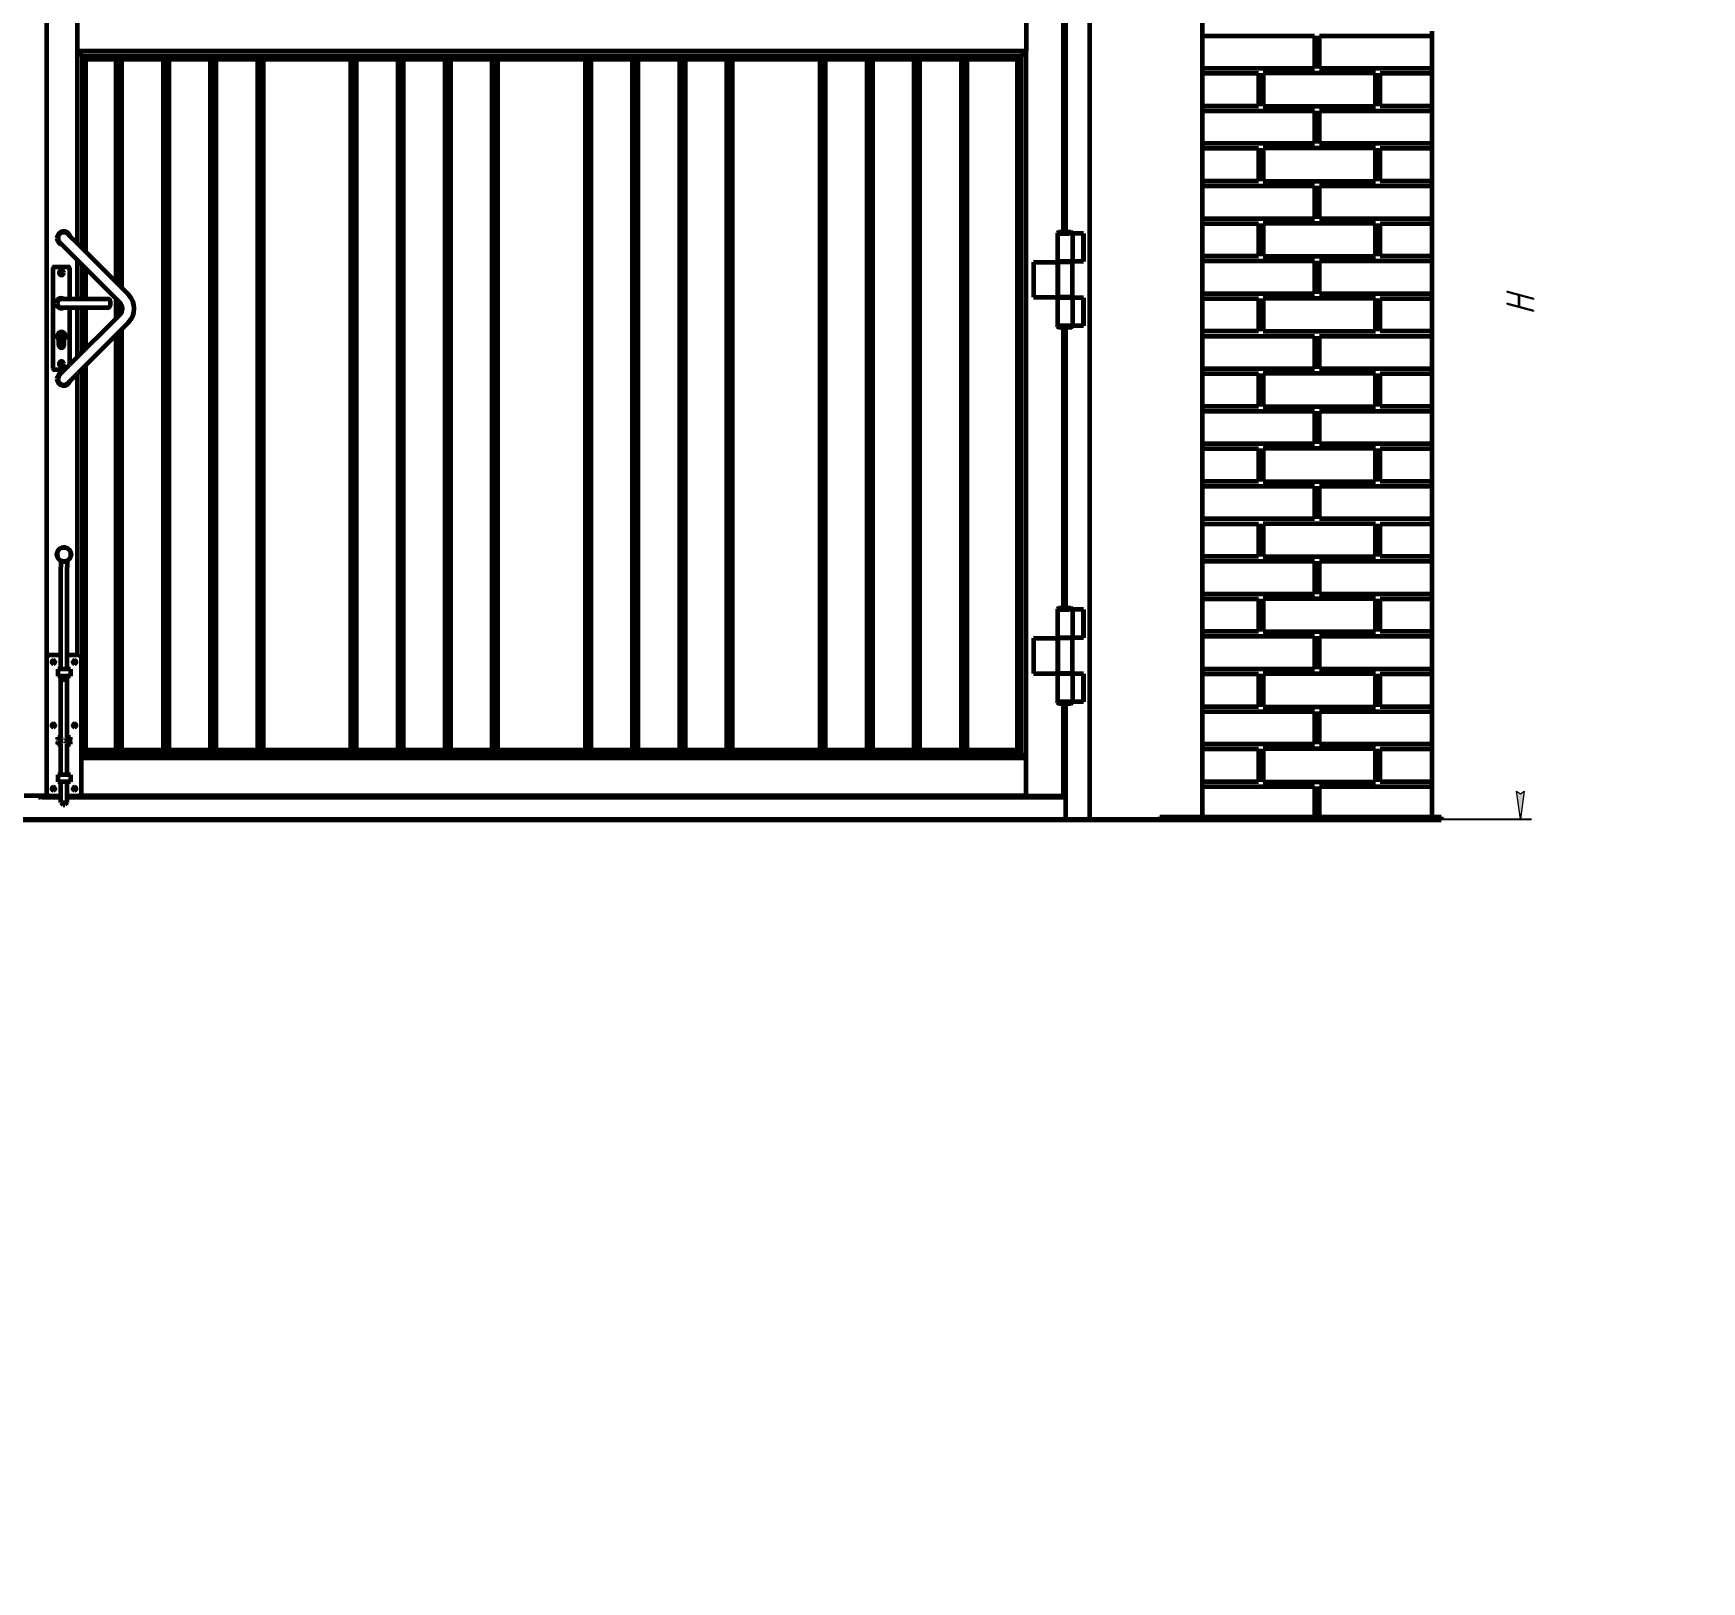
# Model space of a CAD drawing. Header units: millimetres. Extents: x 0 to 594, y 0 to 420.
# Drawn here: x 297.7 to 594, y 0 to 275 of the extents above; entities that cross this region are included whole.
import ezdxf

# ---------------------------------------------------------------- set-up
doc = ezdxf.new("R2010")
doc.units = ezdxf.units.MM
doc.linetypes.add('K5LT_BASIC', pattern=[0])
doc.linetypes.add('K5LT_THIN', pattern=[0])
doc.layers.add('Системный слой', color=7, linetype='Continuous')
doc.styles.add('KDIMTEXTSTYLE', font='GOST_AU.SHX', dxfattribs={"width": 0.96, "oblique": 15, "height": 5})
doc.dimstyles.new('KDIMSTYLE (0.08)', dxfattribs={"dimtxt": 5, "dimasz": 1, "dimexe": 2, "dimexo": 0, "dimgap": 1, "dimtad": 1, "dimlfac": 12, "dimtxsty": 'KDIMTEXTSTYLE', "dimsah": 1, "dimcen": 0, "dimdle": 1, "dimadec": 0, "dimazin": 0, "dimtfac": 0.667, "dimtmove": 0, "dimatfit": 3, "dimfxl": 1, "dimtvp": 1, "dimtolj": 1, "dimtzin": 0, "dimarcsym": 0})

# ---------------------------------------------------------------- blocks, each defined once
blk = doc.blocks.new('KDIMARROW_01')
at = {"layer": 'Системный слой'}
blk.add_hatch(color=0, dxfattribs=at).paths.add_polyline_path([(0, 0), (-5, 0.66), (-4.5, 0), (-5, -0.66)])
at = {"layer": 'Системный слой', "color": 0, "linetype": 'K5LT_THIN', "lineweight": 18}
for p, q in [((-4.5, 0), (-5, 0.66)), ((-5, 0.66), (0, 0)), ((0, 0), (-5, -0.66)), ((-5, -0.66), (-4.5, 0)), ((0, 0), (-1, 0))]:
    blk.add_line(p, q, dxfattribs=at)

msp = doc.modelspace()

# ---------------------------------------------------------------- linework, layer by layer
at = {"layer": 'Системный слой', "color": 5, "linetype": 'K5LT_BASIC', "lineweight": 60, "true_color": 0x0000ff}
for p, q in [((485.2599, 343.72874), (485.2599, 135.39541)), ((505.2599, 343.72874), (505.2599, 135.81208)), ((299.99323, 318.47874), (299.99323, 164.14541)), ((480.67656, 239.68703), (480.67656, 287.39546)), ((480.67656, 287.39546), (480.67656, 239.68703)), ((480.77656, 287.39546), (480.77656, 239.68703)), ((480.77656, 287.39546), (480.77656, 239.68703)), ((481.09323, 239.68703), (481.09323, 287.39545)), ((305.5099, 271.85374), (305.5099, 278.43708)), ((474.0099, 278.43708), (474.0099, 271.85374)), ((505.2599, 274.56208), (525.2599, 274.56208)), ((525.2599, 274.56208), (525.2599, 268.72874)), ((526.12057, 268.72874), (526.12057, 274.56208)), ((526.12057, 274.56208), (546.09323, 274.56208)), ((546.09323, 275.39541), (546.09323, 274.56208)), ((546.09323, 274.56208), (546.09323, 268.72874)), ((305.5099, 271.81208), (305.5099, 271.85374)), ((474.0099, 271.81208), (305.5099, 271.81208)), ((306.3849, 270.93708), (305.5099, 271.81208)), ((305.5099, 237.64355), (305.5099, 271.81208)), ((306.42656, 270.89541), (306.3849, 270.93708)), ((473.1349, 270.93708), (306.3849, 270.93708)), ((306.3849, 236.76855), (306.3849, 270.93708)), ((473.09323, 270.89541), (306.42656, 270.89541)), ((306.46823, 270.85374), (306.42656, 270.89541)), ((306.42656, 236.72688), (306.42656, 270.89541)), ((306.96823, 270.35374), (306.46823, 270.85374)), ((473.05156, 270.85374), (306.46823, 270.85374)), ((306.46823, 236.68521), (306.46823, 270.85374)), ((307.0099, 270.31208), (306.96823, 270.35374)), ((472.5099, 270.31208), (307.0099, 270.31208)), ((307.0099, 236.14355), (307.0099, 270.31208)), ((312.40574, 230.74771), (312.40574, 270.31208)), ((312.90574, 230.24771), (312.90574, 270.31208)), ((313.40574, 229.74771), (313.40574, 270.31208)), ((320.78074, 147.72874), (320.78074, 270.31208)), ((321.28074, 147.72874), (321.28074, 270.31208)), ((321.78074, 147.72874), (321.78074, 270.31208)), ((329.15574, 147.72874), (329.15574, 270.31208)), ((329.65574, 147.72874), (329.65574, 270.31208)), ((330.15574, 147.72874), (330.15574, 270.31208)), ((337.53074, 147.72874), (337.53074, 270.31208)), ((338.03074, 147.72874), (338.03074, 270.31208)), ((338.53074, 147.72874), (338.53074, 270.31208)), ((354.07241, 147.72874), (354.07241, 270.31208)), ((354.57241, 147.72874), (354.57241, 270.31208)), ((355.07241, 147.72874), (355.07241, 270.31208)), ((362.44741, 147.72874), (362.44741, 270.31208)), ((362.94741, 147.72874), (362.94741, 270.31208)), ((363.44741, 147.72874), (363.44741, 270.31208)), ((370.82241, 147.72874), (370.82241, 270.31208)), ((371.32241, 147.72874), (371.32241, 270.31208)), ((371.82241, 147.72874), (371.82241, 270.31208)), ((379.19741, 147.72874), (379.19741, 270.31208)), ((379.69741, 147.72874), (379.69741, 270.31208)), ((380.19741, 147.72874), (380.19741, 270.31208)), ((395.73907, 147.72874), (395.73907, 270.31208)), ((396.23907, 147.72874), (396.23907, 270.31208)), ((396.73907, 147.72874), (396.73907, 270.31208)), ((404.11407, 147.72874), (404.11407, 270.31208)), ((404.61407, 147.72874), (404.61407, 270.31208)), ((405.11407, 147.72874), (405.11407, 270.31208)), ((412.48907, 147.72874), (412.48907, 270.31208)), ((412.98907, 147.72874), (412.98907, 270.31208)), ((413.48907, 147.72874), (413.48907, 270.31208)), ((420.86407, 147.72874), (420.86407, 270.31208)), ((421.36407, 147.72874), (421.36407, 270.31208)), ((421.86407, 147.72874), (421.86407, 270.31208)), ((437.40574, 147.72874), (437.40574, 270.31208)), ((437.90574, 147.72874), (437.90574, 270.31208)), ((438.40574, 147.72874), (438.40574, 270.31208)), ((445.78074, 147.72874), (445.78074, 270.31208)), ((446.28074, 147.72874), (446.28074, 270.31208)), ((446.78074, 147.72874), (446.78074, 270.31208)), ((454.15574, 147.72874), (454.15574, 270.31208)), ((454.65574, 147.72874), (454.65574, 270.31208)), ((455.15574, 147.72874), (455.15574, 270.31208)), ((462.53074, 147.72874), (462.53074, 270.31208)), ((463.03074, 147.72874), (463.03074, 270.31208)), ((463.53074, 147.72874), (463.53074, 270.31208)), ((472.5099, 270.31208), (472.55156, 270.35374)), ((472.5099, 270.31208), (472.55156, 270.35374)), ((472.5099, 147.72874), (472.5099, 270.31208)), ((473.05156, 270.85374), (472.55156, 270.35374)), ((472.55156, 270.35374), (473.05156, 270.85374)), ((473.09323, 270.89541), (473.05156, 270.85374)), ((473.05156, 270.85374), (473.09323, 270.89541)), ((473.05156, 147.18708), (473.05156, 270.85374)), ((473.1349, 270.93708), (473.09323, 270.89541)), ((473.09323, 270.89541), (473.1349, 270.93708)), ((473.09323, 147.14541), (473.09323, 270.89541)), ((474.0099, 271.81208), (473.1349, 270.93708)), ((473.1349, 270.93708), (474.0099, 271.81208)), ((473.1349, 147.10374), (473.1349, 270.93708)), ((474.0099, 271.81208), (474.0099, 271.85374)), ((474.0099, 146.22874), (474.0099, 271.81208)), ((525.2599, 268.72874), (505.2599, 268.72874)), ((505.2599, 267.89541), (515.2599, 267.89541)), ((515.2599, 267.89541), (515.2599, 262.06208)), ((516.09323, 267.89541), (516.09323, 262.06208)), ((536.09323, 267.89541), (516.09323, 267.89541)), ((546.09323, 268.72874), (526.12057, 268.72874)), ((536.09323, 262.06208), (536.09323, 267.89541)), ((536.92656, 267.89541), (546.09323, 267.89541)), ((536.92656, 262.06208), (536.92656, 267.89541)), ((546.09323, 268.72874), (546.09323, 267.89541)), ((546.09323, 267.89541), (546.09323, 262.06208)), ((515.2599, 262.06208), (505.2599, 262.06208)), ((505.2599, 261.22874), (525.2599, 261.22874)), ((516.09323, 262.06208), (536.09323, 262.06208)), ((525.2599, 261.22874), (525.2599, 255.39541)), ((526.12057, 255.39541), (526.12057, 261.22874)), ((526.12057, 261.22874), (546.09323, 261.22874)), ((546.09323, 262.06208), (536.92656, 262.06208)), ((546.09323, 262.06208), (546.09323, 261.22874)), ((546.09323, 261.22874), (546.09323, 255.39541)), ((525.2599, 255.39541), (505.2599, 255.39541)), ((546.09323, 255.39541), (526.12057, 255.39541)), ((546.09323, 255.39541), (546.09323, 254.56208)), ((505.2599, 254.56208), (515.2599, 254.56208)), ((515.2599, 254.56208), (515.2599, 248.72874)), ((536.09323, 254.56208), (516.09323, 254.56208)), ((516.09323, 254.56208), (516.09323, 248.72874)), ((536.09323, 248.72874), (536.09323, 254.56208)), ((536.92656, 248.72874), (536.92656, 254.56208)), ((536.92656, 254.56208), (546.09323, 254.56208)), ((546.09323, 254.56208), (546.09323, 248.72874)), ((515.2599, 248.72874), (505.2599, 248.72874)), ((505.2599, 247.89541), (525.2599, 247.89541)), ((516.09323, 248.72874), (536.09323, 248.72874)), ((525.2599, 247.89541), (525.2599, 242.06208)), ((526.12057, 247.89541), (546.09323, 247.89541)), ((526.12057, 242.06208), (526.12057, 247.89541)), ((546.09323, 248.72874), (536.92656, 248.72874)), ((546.09323, 248.72874), (546.09323, 247.89541)), ((546.09323, 247.89541), (546.09323, 242.06208)), ((525.2599, 242.06208), (505.2599, 242.06208)), ((505.2599, 241.22874), (515.2599, 241.22874)), ((515.2599, 241.22874), (515.2599, 235.39541)), ((516.09323, 241.22874), (516.09323, 235.39541)), ((536.09323, 241.22874), (516.09323, 241.22874)), ((546.09323, 242.06208), (526.12057, 242.06208)), ((536.09323, 235.39541), (536.09323, 241.22874)), ((536.92656, 235.39541), (536.92656, 241.22874)), ((536.92656, 241.22874), (546.09323, 241.22874)), ((546.09323, 242.06208), (546.09323, 241.22874)), ((546.09323, 241.22874), (546.09323, 235.39541)), ((302.33999, 237.86717), (304.10776, 236.09941)), ((303.81313, 239.34031), (305.5809, 237.57254)), ((305.5809, 237.57254), (314.54537, 228.60808)), ((479.59323, 239.52036), (479.59323, 239.43702)), ((479.70102, 239.43708), (479.59323, 239.43708)), ((479.59323, 239.43708), (479.59323, 234.43708)), ((479.59323, 239.43702), (480.19439, 239.43702)), ((481.92259, 239.43708), (479.70102, 239.43708)), ((480.28349, 239.68703), (479.7599, 239.68703)), ((480.19439, 239.43702), (481.5754, 239.43702)), ((482.0099, 239.68703), (480.28349, 239.68703)), ((480.5058, 239.68703), (480.52923, 239.68703)), ((480.52923, 239.68703), (480.53186, 239.68703)), ((480.53186, 239.68703), (480.56139, 239.68703)), ((480.56139, 239.68703), (480.58163, 239.68703)), ((480.58163, 239.68703), (480.64456, 239.68703)), ((480.64456, 239.68703), (480.65336, 239.68703)), ((480.65336, 239.68703), (480.67337, 239.68703)), ((480.67337, 239.68703), (480.71693, 239.68703)), ((480.71693, 239.68703), (480.71957, 239.68703)), ((480.71957, 239.68703), (480.73286, 239.68703)), ((480.73286, 239.68703), (480.77642, 239.68703)), ((480.77642, 239.68703), (480.77905, 239.68703)), ((480.77905, 239.68703), (480.82113, 239.68703)), ((480.82113, 239.68703), (480.8284, 239.68703)), ((480.8284, 239.68703), (480.88449, 239.68703)), ((480.88449, 239.68703), (480.88712, 239.68703)), ((480.88712, 239.68703), (480.90738, 239.68703)), ((480.90738, 239.68703), (480.92192, 239.68703)), ((480.92192, 239.68703), (480.94078, 239.68703)), ((480.94078, 239.68703), (480.9945, 239.68703)), ((480.9945, 239.68703), (480.999, 239.68703)), ((480.999, 239.68703), (481.00078, 239.68703)), ((481.00078, 239.68703), (481.01532, 239.68703)), ((481.01532, 239.68703), (481.03418, 239.68703)), ((481.03418, 239.68703), (481.08464, 239.68703)), ((481.08464, 239.68703), (481.10403, 239.68703)), ((481.10403, 239.68703), (481.14743, 239.68703)), ((481.14743, 239.68703), (481.15181, 239.68703)), ((481.15181, 239.68703), (481.21586, 239.68703)), ((481.21586, 239.68703), (481.21825, 239.68703)), ((481.21825, 239.68703), (481.22638, 239.68703)), ((481.22638, 239.68703), (481.23077, 239.68703)), ((482.27165, 239.43708), (481.92259, 239.43708)), ((482.17656, 239.52036), (482.17656, 239.43708)), ((482.27656, 239.43708), (482.27165, 239.43708)), ((482.27656, 239.43708), (482.27656, 234.43708)), ((482.31834, 239.43708), (482.27656, 239.43708)), ((484.00741, 239.43708), (482.31834, 239.43708)), ((484.15156, 239.43708), (484.00741, 239.43708)), ((484.15156, 239.43708), (484.15156, 234.43708)), ((484.19323, 239.43708), (484.15156, 239.43708)), ((484.19323, 239.43708), (484.19323, 234.43708)), ((304.10776, 236.09941), (313.07223, 227.13494)), ((305.5099, 227.81208), (305.5099, 234.69727)), ((475.3849, 234.35374), (475.34323, 234.35374)), ((475.34323, 234.35374), (475.34323, 228.10374)), ((475.3849, 234.35374), (475.96823, 234.35374)), ((475.3849, 228.10374), (475.3849, 234.35374)), ((475.96823, 234.35374), (477.17667, 234.35374)), ((477.17667, 234.35374), (479.62319, 234.35374)), ((479.70102, 234.43708), (479.59323, 234.43708)), ((479.62319, 228.10374), (479.62319, 234.35374)), ((479.62319, 234.35374), (479.64221, 234.35374)), ((479.64221, 234.35374), (479.64221, 228.10374)), ((479.64285, 234.35374), (479.64221, 234.35374)), ((481.91601, 234.35374), (479.64285, 234.35374)), ((481.92259, 234.43708), (479.70102, 234.43708)), ((479.80156, 234.35374), (479.80156, 234.43708)), ((482.17656, 234.35374), (481.91601, 234.35374)), ((482.27165, 234.43708), (481.92259, 234.43708)), ((481.96823, 234.35374), (481.96823, 234.43708)), ((482.17656, 234.35374), (482.17656, 228.10374)), ((482.27656, 234.43708), (482.27165, 234.43708)), ((482.31834, 234.43708), (482.27656, 234.43708)), ((484.00741, 234.43708), (482.31834, 234.43708)), ((484.15156, 234.43708), (484.00741, 234.43708)), ((484.19323, 234.43708), (484.15156, 234.43708)), ((515.2599, 235.39541), (505.2599, 235.39541)), ((505.2599, 234.56208), (525.2599, 234.56208)), ((516.09323, 235.39541), (536.09323, 235.39541)), ((525.2599, 234.56208), (525.2599, 228.72874)), ((526.12057, 234.56208), (546.09323, 234.56208)), ((526.12057, 228.72874), (526.12057, 234.56208)), ((546.09323, 235.39541), (536.92656, 235.39541)), ((546.09323, 235.39541), (546.09323, 234.56208)), ((546.09323, 234.56208), (546.09323, 228.72874)), ((301.20156, 215.45791), (301.20156, 233.29124)), ((301.45156, 233.54124), (303.86823, 233.54124)), ((304.11823, 233.29124), (304.11823, 227.81208)), ((306.3849, 227.81208), (306.3849, 233.82227)), ((306.42656, 227.81208), (306.42656, 233.7806)), ((306.46823, 227.81208), (306.46823, 233.73894)), ((307.0099, 227.81208), (307.0099, 233.19727)), ((525.2599, 228.72874), (505.2599, 228.72874)), ((546.09323, 228.72874), (526.12057, 228.72874)), ((546.09323, 228.72874), (546.09323, 227.89541)), ((302.6599, 227.81208), (304.0974, 227.81208)), ((302.6599, 226.27041), (304.0974, 226.27041)), ((304.0974, 227.81208), (310.93073, 227.81208)), ((304.0974, 226.27041), (310.93073, 226.27041)), ((304.11823, 226.27041), (304.11823, 216.11855)), ((305.5099, 217.51021), (305.5099, 226.27041)), ((306.3849, 218.38521), (306.3849, 226.27041)), ((306.42656, 218.42688), (306.42656, 226.27041)), ((306.46823, 218.46855), (306.46823, 226.27041)), ((307.0099, 219.01021), (307.0099, 226.27041)), ((311.3474, 227.39541), (311.3474, 227.04124)), ((311.3474, 227.04124), (311.3474, 226.68708)), ((312.40574, 224.40606), (312.40574, 227.80143)), ((312.90574, 224.90606), (312.90574, 227.30143)), ((313.40574, 225.58964), (313.40574, 226.61785)), ((475.3849, 228.10374), (475.34323, 228.10374)), ((475.3849, 228.10374), (475.96823, 228.10374)), ((475.96823, 228.10374), (477.17667, 228.10374)), ((477.17667, 228.10374), (479.62319, 228.10374)), ((479.70102, 228.02041), (479.59323, 228.02041)), ((479.59323, 228.02041), (479.59323, 223.02041)), ((479.62319, 228.10374), (479.64221, 228.10374)), ((479.64285, 228.10374), (479.64221, 228.10374)), ((481.91601, 228.10374), (479.64285, 228.10374)), ((481.92259, 228.02041), (479.70102, 228.02041)), ((481.00989, 228.10374), (479.80156, 228.10374)), ((479.80156, 228.10374), (479.80156, 228.02041)), ((481.96823, 228.10374), (481.00989, 228.10374)), ((482.17656, 228.10374), (481.91601, 228.10374)), ((482.27165, 228.02041), (481.92259, 228.02041)), ((481.96823, 228.10374), (481.96823, 228.02041)), ((482.27656, 228.02041), (482.27165, 228.02041)), ((482.27656, 228.02041), (482.27656, 223.02041)), ((482.31834, 228.02041), (482.27656, 228.02041)), ((484.00741, 228.02041), (482.31834, 228.02041)), ((484.15156, 228.02041), (484.00741, 228.02041)), ((484.15156, 228.02041), (484.15156, 223.02041)), ((484.19323, 228.02041), (484.15156, 228.02041)), ((484.19323, 228.02041), (484.19323, 223.02041)), ((505.2599, 227.89541), (515.2599, 227.89541)), ((515.2599, 227.89541), (515.2599, 222.06208)), ((516.09323, 227.89541), (516.09323, 222.06208)), ((536.09323, 227.89541), (516.09323, 227.89541)), ((536.09323, 222.06208), (536.09323, 227.89541)), ((536.92656, 227.89541), (546.09323, 227.89541)), ((536.92656, 222.06208), (536.92656, 227.89541)), ((546.09323, 227.89541), (546.09323, 222.06208)), ((313.07223, 225.07254), (304.10776, 216.10808)), ((314.54537, 223.59941), (305.5809, 214.63494)), ((313.40574, 147.72874), (313.40574, 222.45978)), ((479.59323, 222.93718), (479.59323, 223.02052)), ((481.31329, 223.02045), (479.59323, 223.02052)), ((479.70102, 223.02041), (479.59323, 223.02041)), ((481.92259, 223.02041), (479.70102, 223.02041)), ((479.75989, 222.7705), (481.258, 222.77044)), ((480.51404, 222.77047), (480.51053, 222.77047)), ((480.52312, 222.77047), (480.51404, 222.77047)), ((480.52543, 222.77047), (480.52312, 222.77047)), ((480.57381, 222.77047), (480.52543, 222.77047)), ((480.57733, 222.77047), (480.57381, 222.77047)), ((480.62577, 222.77047), (480.57733, 222.77047)), ((480.65361, 222.77047), (480.62577, 222.77047)), ((480.65387, 222.77047), (480.65361, 222.77047)), ((480.65748, 222.77047), (480.65387, 222.77047)), ((480.70926, 222.77046), (480.65748, 222.77047)), ((480.67656, 172.89536), (480.67656, 222.77046)), ((480.67656, 222.77046), (480.67656, 172.89536)), ((480.73031, 222.77046), (480.70926, 222.77046)), ((480.7512, 222.77046), (480.73031, 222.77046)), ((480.75813, 222.77046), (480.7512, 222.77046)), ((480.76174, 222.77046), (480.75813, 222.77046)), ((480.81353, 222.77046), (480.76174, 222.77046)), ((480.77656, 222.77046), (480.77656, 172.89536)), ((480.77656, 222.77046), (480.77656, 172.89536)), ((480.83458, 222.77046), (480.81353, 222.77046)), ((480.85546, 222.77046), (480.83458, 222.77046)), ((480.87426, 222.77046), (480.85546, 222.77046)), ((480.87637, 222.77046), (480.87426, 222.77046)), ((480.93898, 222.77045), (480.87637, 222.77046)), ((480.94942, 222.77045), (480.93898, 222.77045)), ((480.98937, 222.77045), (480.94942, 222.77045)), ((480.99148, 222.77045), (480.98937, 222.77045)), ((481.04011, 222.77045), (480.99148, 222.77045)), ((481.04022, 222.77045), (481.04011, 222.77045)), ((481.05578, 222.77045), (481.04022, 222.77045)), ((481.05789, 222.77045), (481.05578, 222.77045)), ((481.10651, 222.77045), (481.05789, 222.77045)), ((481.09323, 172.89536), (481.09323, 222.77045)), ((481.13438, 222.77045), (481.10651, 222.77045)), ((481.1442, 222.77044), (481.13438, 222.77045)), ((481.15337, 222.77044), (481.15126, 222.77044)), ((481.16382, 222.77044), (481.15337, 222.77044)), ((481.21445, 222.77044), (481.16382, 222.77044)), ((481.23704, 222.77044), (481.21445, 222.77044)), ((481.24816, 222.77044), (481.23704, 222.77044)), ((481.27084, 222.77044), (481.24816, 222.77044)), ((481.258, 222.77044), (482.00989, 222.77041)), ((481.27295, 222.77044), (481.27084, 222.77044)), ((481.29909, 222.77044), (481.27295, 222.77044)), ((482.17656, 223.02041), (481.31329, 223.02045)), ((482.27165, 223.02041), (481.92259, 223.02041)), ((482.17656, 222.93707), (482.17656, 223.02041)), ((482.27656, 223.02041), (482.27165, 223.02041)), ((482.31834, 223.02041), (482.27656, 223.02041)), ((484.00741, 223.02041), (482.31834, 223.02041)), ((484.15156, 223.02041), (484.00741, 223.02041)), ((484.19323, 223.02041), (484.15156, 223.02041)), ((302.2224, 219.56208), (302.2224, 220.59873)), ((302.26406, 220.64579), (302.26406, 219.58291)), ((302.57656, 221.74958), (302.74323, 221.74958)), ((302.57656, 221.70092), (302.57656, 221.74958)), ((302.57656, 221.70092), (302.57656, 220.91624)), ((302.57656, 220.91624), (302.74323, 220.91624)), ((302.74323, 221.74958), (302.74323, 221.70092)), ((302.74323, 220.91624), (302.74323, 221.70092)), ((303.05573, 219.58291), (303.05573, 220.64579)), ((303.0974, 220.59873), (303.0974, 219.56208)), ((312.40574, 147.72874), (312.40574, 221.45978)), ((312.90574, 147.72874), (312.90574, 221.95978)), ((515.2599, 222.06208), (505.2599, 222.06208)), ((505.2599, 221.22874), (525.2599, 221.22874)), ((516.09323, 222.06208), (536.09323, 222.06208)), ((525.2599, 221.22874), (525.2599, 215.39541)), ((526.12057, 215.39541), (526.12057, 221.22874)), ((526.12057, 221.22874), (546.09323, 221.22874)), ((546.09323, 222.06208), (536.92656, 222.06208)), ((546.09323, 222.06208), (546.09323, 221.22874)), ((546.09323, 221.22874), (546.09323, 215.39541)), ((303.20759, 215.20791), (301.45156, 215.20791)), ((302.33999, 214.34031), (304.10776, 216.10808)), ((303.81313, 212.86717), (305.5809, 214.63494)), ((305.5099, 164.56208), (305.5099, 214.56394)), ((306.3849, 147.10374), (306.3849, 215.43894)), ((306.42656, 147.14541), (306.42656, 215.4806)), ((306.46823, 147.18708), (306.46823, 215.52227)), ((307.0099, 147.72874), (307.0099, 216.06394)), ((525.2599, 215.39541), (505.2599, 215.39541)), ((505.2599, 214.56208), (515.2599, 214.56208)), ((515.2599, 214.56208), (515.2599, 208.72874)), ((516.09323, 214.56208), (516.09323, 208.72874)), ((536.09323, 214.56208), (516.09323, 214.56208)), ((546.09323, 215.39541), (526.12057, 215.39541)), ((536.09323, 208.72874), (536.09323, 214.56208)), ((536.92656, 214.56208), (546.09323, 214.56208)), ((536.92656, 208.72874), (536.92656, 214.56208)), ((546.09323, 215.39541), (546.09323, 214.56208)), ((546.09323, 214.56208), (546.09323, 208.72874)), ((515.2599, 208.72874), (505.2599, 208.72874)), ((505.2599, 207.89541), (525.2599, 207.89541)), ((516.09323, 208.72874), (536.09323, 208.72874)), ((525.2599, 207.89541), (525.2599, 202.06208)), ((526.12057, 207.89541), (546.09323, 207.89541)), ((526.12057, 202.06208), (526.12057, 207.89541)), ((546.09323, 208.72874), (536.92656, 208.72874)), ((546.09323, 208.72874), (546.09323, 207.89541)), ((546.09323, 207.89541), (546.09323, 202.06208)), ((525.2599, 202.06208), (505.2599, 202.06208)), ((546.09323, 202.06208), (526.12057, 202.06208)), ((546.09323, 202.06208), (546.09323, 201.22874)), ((505.2599, 201.22874), (515.2599, 201.22874)), ((515.2599, 201.22874), (515.2599, 195.39541)), ((516.09323, 201.22874), (516.09323, 195.39541)), ((536.09323, 201.22874), (516.09323, 201.22874)), ((536.09323, 195.39541), (536.09323, 201.22874)), ((536.92656, 201.22874), (546.09323, 201.22874)), ((536.92656, 195.39541), (536.92656, 201.22874)), ((546.09323, 201.22874), (546.09323, 195.39541)), ((515.2599, 195.39541), (505.2599, 195.39541)), ((505.2599, 194.56208), (525.2599, 194.56208)), ((516.09323, 195.39541), (536.09323, 195.39541)), ((525.2599, 194.56208), (525.2599, 188.72874)), ((526.12057, 194.56208), (546.09323, 194.56208)), ((526.12057, 188.72874), (526.12057, 194.56208)), ((546.09323, 195.39541), (536.92656, 195.39541)), ((546.09323, 195.39541), (546.09323, 194.56208)), ((546.09323, 194.56208), (546.09323, 188.72874)), ((525.2599, 188.72874), (505.2599, 188.72874)), ((505.2599, 187.89541), (515.2599, 187.89541)), ((515.2599, 187.89541), (515.2599, 182.06208)), ((536.09323, 187.89541), (516.09323, 187.89541)), ((516.09323, 187.89541), (516.09323, 182.06208)), ((546.09323, 188.72874), (526.12057, 188.72874)), ((536.09323, 182.06208), (536.09323, 187.89541)), ((536.92656, 187.89541), (546.09323, 187.89541)), ((536.92656, 182.06208), (536.92656, 187.89541)), ((546.09323, 188.72874), (546.09323, 187.89541)), ((546.09323, 187.89541), (546.09323, 182.06208)), ((302.5349, 181.33895), (302.5349, 180.19416)), ((303.70156, 181.33895), (303.70156, 180.19416)), ((515.2599, 182.06208), (505.2599, 182.06208)), ((505.2599, 181.22874), (525.2599, 181.22874)), ((516.09323, 182.06208), (536.09323, 182.06208)), ((525.2599, 181.22874), (525.2599, 175.39541)), ((526.12057, 181.22874), (546.09323, 181.22874)), ((526.12057, 175.39541), (526.12057, 181.22874)), ((546.09323, 182.06208), (536.92656, 182.06208)), ((546.09323, 182.06208), (546.09323, 181.22874)), ((546.09323, 181.22874), (546.09323, 175.39541)), ((302.5349, 162.06208), (302.5349, 180.19416)), ((303.70156, 162.06208), (303.70156, 180.19416)), ((525.2599, 175.39541), (505.2599, 175.39541)), ((546.09323, 175.39541), (526.12057, 175.39541)), ((546.09323, 175.39541), (546.09323, 174.56208)), ((479.59323, 172.7287), (479.59323, 172.64535)), ((479.70102, 172.64541), (479.59323, 172.64541)), ((479.59323, 172.64541), (479.59323, 167.64541)), ((479.59323, 172.64535), (480.19439, 172.64535)), ((481.92259, 172.64541), (479.70102, 172.64541)), ((480.28349, 172.89536), (479.7599, 172.89536)), ((480.19439, 172.64535), (481.5754, 172.64535)), ((482.0099, 172.89536), (480.28349, 172.89536)), ((480.5058, 172.89536), (480.52923, 172.89536)), ((480.52923, 172.89536), (480.53186, 172.89536)), ((480.53186, 172.89536), (480.56139, 172.89536)), ((480.56139, 172.89536), (480.58163, 172.89536)), ((480.58163, 172.89536), (480.64456, 172.89536)), ((480.64456, 172.89536), (480.65336, 172.89536)), ((480.65336, 172.89536), (480.67337, 172.89536)), ((480.67337, 172.89536), (480.71693, 172.89536)), ((480.71693, 172.89536), (480.71957, 172.89536)), ((480.71957, 172.89536), (480.73286, 172.89536)), ((480.73286, 172.89536), (480.77642, 172.89536)), ((480.77642, 172.89536), (480.77905, 172.89536)), ((480.77905, 172.89536), (480.82113, 172.89536)), ((480.82113, 172.89536), (480.8284, 172.89536)), ((480.8284, 172.89536), (480.88449, 172.89536)), ((480.88449, 172.89536), (480.88712, 172.89536)), ((480.88712, 172.89536), (480.90738, 172.89536)), ((480.90738, 172.89536), (480.92192, 172.89536)), ((480.92192, 172.89536), (480.94078, 172.89536)), ((480.94078, 172.89536), (480.9945, 172.89536)), ((480.9945, 172.89536), (480.999, 172.89536)), ((480.999, 172.89536), (481.00078, 172.89536)), ((481.00078, 172.89536), (481.01532, 172.89536)), ((481.01532, 172.89536), (481.03418, 172.89536)), ((481.03418, 172.89536), (481.08464, 172.89536)), ((481.08464, 172.89536), (481.10403, 172.89536)), ((481.10403, 172.89536), (481.14743, 172.89536)), ((481.14743, 172.89536), (481.15181, 172.89536)), ((481.15181, 172.89536), (481.21586, 172.89536)), ((481.21586, 172.89536), (481.21825, 172.89536)), ((481.21825, 172.89536), (481.22638, 172.89536)), ((481.22638, 172.89536), (481.23077, 172.89536)), ((482.27165, 172.64541), (481.92259, 172.64541)), ((482.17656, 172.7287), (482.17656, 172.64541)), ((482.27656, 172.64541), (482.27165, 172.64541)), ((482.27656, 172.64541), (482.27656, 167.64541)), ((482.31834, 172.64541), (482.27656, 172.64541)), ((484.00741, 172.64541), (482.31834, 172.64541)), ((484.15156, 172.64541), (484.00741, 172.64541)), ((484.15156, 172.64541), (484.15156, 167.64541)), ((484.19323, 172.64541), (484.15156, 172.64541)), ((484.19323, 172.64541), (484.19323, 167.64541)), ((505.2599, 174.56208), (515.2599, 174.56208)), ((515.2599, 174.56208), (515.2599, 168.72874)), ((536.09323, 174.56208), (516.09323, 174.56208)), ((516.09323, 174.56208), (516.09323, 168.72874)), ((536.09323, 168.72874), (536.09323, 174.56208)), ((536.92656, 168.72874), (536.92656, 174.56208)), ((536.92656, 174.56208), (546.09323, 174.56208)), ((546.09323, 174.56208), (546.09323, 168.72874)), ((475.3849, 167.56208), (475.34323, 167.56208)), ((475.34323, 167.56208), (475.34323, 161.31208)), ((475.3849, 167.56208), (475.96823, 167.56208)), ((475.3849, 161.31208), (475.3849, 167.56208)), ((475.96823, 167.56208), (477.17667, 167.56208)), ((477.17667, 167.56208), (479.62319, 167.56208)), ((479.70102, 167.64541), (479.59323, 167.64541)), ((479.62319, 161.31208), (479.62319, 167.56208)), ((479.62319, 167.56208), (479.64221, 167.56208)), ((479.64221, 167.56208), (479.64221, 161.31208)), ((479.64285, 167.56208), (479.64221, 167.56208)), ((481.91601, 167.56208), (479.64285, 167.56208)), ((481.92259, 167.64541), (479.70102, 167.64541)), ((479.80156, 167.56208), (479.80156, 167.64541)), ((482.17656, 167.56208), (481.91601, 167.56208)), ((482.27165, 167.64541), (481.92259, 167.64541)), ((481.96823, 167.56208), (481.96823, 167.64541)), ((482.17656, 167.56208), (482.17656, 161.31208)), ((482.27656, 167.64541), (482.27165, 167.64541)), ((482.31834, 167.64541), (482.27656, 167.64541)), ((484.00741, 167.64541), (482.31834, 167.64541)), ((484.15156, 167.64541), (484.00741, 167.64541)), ((484.19323, 167.64541), (484.15156, 167.64541)), ((515.2599, 168.72874), (505.2599, 168.72874)), ((505.2599, 167.89541), (525.2599, 167.89541)), ((516.09323, 168.72874), (536.09323, 168.72874)), ((525.2599, 167.89541), (525.2599, 162.06208)), ((526.12057, 167.89541), (546.09323, 167.89541)), ((526.12057, 162.06208), (526.12057, 167.89541)), ((546.09323, 168.72874), (536.92656, 168.72874)), ((546.09323, 168.72874), (546.09323, 167.89541)), ((546.09323, 167.89541), (546.09323, 162.06208)), ((300.4099, 164.56208), (299.99323, 164.14541)), ((299.99323, 164.14541), (299.99323, 139.97874)), ((302.5349, 164.56208), (300.4099, 164.56208)), ((305.82656, 164.56208), (303.70156, 164.56208)), ((306.24323, 164.14541), (305.82656, 164.56208)), ((306.24323, 139.97874), (306.24323, 164.14541)), ((301.99323, 162.06208), (301.99323, 160.81208)), ((302.56951, 162.06208), (301.99323, 162.06208)), ((302.56951, 160.81208), (301.99323, 160.81208)), ((302.5349, 149.93708), (302.5349, 160.81208)), ((304.24323, 162.06208), (302.56951, 162.06208)), ((304.24323, 160.81208), (302.56951, 160.81208)), ((303.70156, 149.93708), (303.70156, 160.81208)), ((304.24323, 162.06208), (304.24323, 160.81208)), ((475.3849, 161.31208), (475.34323, 161.31208)), ((475.3849, 161.31208), (475.96823, 161.31208)), ((475.96823, 161.31208), (477.17667, 161.31208)), ((477.17667, 161.31208), (479.62319, 161.31208)), ((479.70102, 161.22874), (479.59323, 161.22874)), ((479.59323, 161.22874), (479.59323, 156.22874)), ((479.62319, 161.31208), (479.64221, 161.31208)), ((479.64285, 161.31208), (479.64221, 161.31208)), ((481.91601, 161.31208), (479.64285, 161.31208)), ((481.92259, 161.22874), (479.70102, 161.22874)), ((481.00989, 161.31208), (479.80156, 161.31208)), ((479.80156, 161.31208), (479.80156, 161.22874)), ((481.96823, 161.31208), (481.00989, 161.31208)), ((482.17656, 161.31208), (481.91601, 161.31208)), ((482.27165, 161.22874), (481.92259, 161.22874)), ((481.96823, 161.31208), (481.96823, 161.22874)), ((482.27656, 161.22874), (482.27165, 161.22874)), ((482.27656, 161.22874), (482.27656, 156.22874)), ((482.31834, 161.22874), (482.27656, 161.22874)), ((484.00741, 161.22874), (482.31834, 161.22874)), ((484.15156, 161.22874), (484.00741, 161.22874)), ((484.15156, 161.22874), (484.15156, 156.22874)), ((484.19323, 161.22874), (484.15156, 161.22874)), ((484.19323, 161.22874), (484.19323, 156.22874)), ((525.2599, 162.06208), (505.2599, 162.06208)), ((505.2599, 161.22874), (515.2599, 161.22874)), ((515.2599, 161.22874), (515.2599, 155.39541)), ((536.09323, 161.22874), (516.09323, 161.22874)), ((516.09323, 161.22874), (516.09323, 155.39541)), ((546.09323, 162.06208), (526.12057, 162.06208)), ((536.09323, 155.39541), (536.09323, 161.22874)), ((536.92656, 161.22874), (546.09323, 161.22874)), ((536.92656, 155.39541), (536.92656, 161.22874)), ((546.09323, 162.06208), (546.09323, 161.22874)), ((546.09323, 161.22874), (546.09323, 155.39541)), ((479.59323, 156.14551), (479.59323, 156.22885)), ((481.31329, 156.22878), (479.59323, 156.22885)), ((479.70102, 156.22874), (479.59323, 156.22874)), ((481.92259, 156.22874), (479.70102, 156.22874)), ((479.75989, 155.97884), (481.258, 155.97877)), ((480.51404, 155.97881), (480.51053, 155.97881)), ((480.52312, 155.9788), (480.51404, 155.97881)), ((480.52543, 155.9788), (480.52312, 155.9788)), ((480.57381, 155.9788), (480.52543, 155.9788)), ((480.57733, 155.9788), (480.57381, 155.9788)), ((480.62577, 155.9788), (480.57733, 155.9788)), ((480.65361, 155.9788), (480.62577, 155.9788)), ((480.65387, 155.9788), (480.65361, 155.9788)), ((480.65748, 155.9788), (480.65387, 155.9788)), ((480.70926, 155.9788), (480.65748, 155.9788)), ((480.67656, 139.56208), (480.67656, 155.9788)), ((480.67656, 155.9788), (480.67656, 139.56208)), ((480.73031, 155.9788), (480.70926, 155.9788)), ((480.7512, 155.97879), (480.73031, 155.9788)), ((480.75813, 155.97879), (480.7512, 155.97879)), ((480.76174, 155.97879), (480.75813, 155.97879)), ((480.81353, 155.97879), (480.76174, 155.97879)), ((480.77656, 155.97879), (480.77656, 139.56208)), ((480.77656, 155.97879), (480.77656, 139.56208)), ((480.83458, 155.97879), (480.81353, 155.97879)), ((480.85546, 155.97879), (480.83458, 155.97879)), ((480.87426, 155.97879), (480.85546, 155.97879)), ((480.87637, 155.97879), (480.87426, 155.97879)), ((480.93898, 155.97879), (480.87637, 155.97879)), ((480.94942, 155.97879), (480.93898, 155.97879)), ((480.98937, 155.97878), (480.94942, 155.97879)), ((480.95952, 155.85374), (481.09323, 155.85374)), ((480.99148, 155.97878), (480.98937, 155.97878)), ((481.04011, 155.97878), (480.99148, 155.97878)), ((481.04022, 155.97878), (481.04011, 155.97878)), ((481.05578, 155.97878), (481.04022, 155.97878)), ((481.05789, 155.97878), (481.05578, 155.97878)), ((481.10651, 155.97878), (481.05789, 155.97878)), ((481.09323, 135.39541), (481.09323, 155.97878)), ((481.09323, 155.97878), (481.09323, 155.85374)), ((481.13438, 155.97878), (481.10651, 155.97878)), ((481.1442, 155.97878), (481.13438, 155.97878)), ((481.15337, 155.97878), (481.15126, 155.97878)), ((481.16382, 155.97878), (481.15337, 155.97878)), ((481.21445, 155.97878), (481.16382, 155.97878)), ((481.23704, 155.97877), (481.21445, 155.97878)), ((481.24816, 155.97877), (481.23704, 155.97877)), ((481.27084, 155.97877), (481.24816, 155.97877)), ((481.258, 155.97877), (482.00989, 155.97874)), ((481.27295, 155.97877), (481.27084, 155.97877)), ((481.29909, 155.97877), (481.27295, 155.97877)), ((482.17656, 156.22874), (481.31329, 156.22878)), ((482.27165, 156.22874), (481.92259, 156.22874)), ((482.17656, 156.1454), (482.17656, 156.22874)), ((482.27656, 156.22874), (482.27165, 156.22874)), ((482.31834, 156.22874), (482.27656, 156.22874)), ((484.00741, 156.22874), (482.31834, 156.22874)), ((484.15156, 156.22874), (484.00741, 156.22874)), ((484.19323, 156.22874), (484.15156, 156.22874)), ((515.2599, 155.39541), (505.2599, 155.39541)), ((505.2599, 154.56208), (525.2599, 154.56208)), ((516.09323, 155.39541), (536.09323, 155.39541)), ((525.2599, 154.56208), (525.2599, 148.72874)), ((526.12057, 148.72874), (526.12057, 154.56208)), ((526.12057, 154.56208), (546.09323, 154.56208)), ((546.09323, 155.39541), (536.92656, 155.39541)), ((546.09323, 155.39541), (546.09323, 154.56208)), ((546.09323, 154.56208), (546.09323, 148.72874)), ((301.99323, 149.76978), (301.99323, 149.97874)), ((301.99323, 149.97874), (302.49323, 149.97874)), ((301.99323, 148.72874), (301.99323, 148.9378)), ((301.99323, 148.72874), (302.49323, 148.72874)), ((302.06579, 149.47874), (302.70156, 149.47874)), ((302.06579, 149.2288), (302.70156, 149.22874)), ((302.49323, 149.97874), (302.70156, 149.77041)), ((302.49323, 149.97874), (302.5349, 149.97874)), ((302.49323, 148.72874), (302.70156, 148.93708)), ((302.49323, 148.72874), (302.5349, 148.72874)), ((302.5349, 149.22874), (302.5349, 149.47874)), ((302.5349, 143.31208), (302.5349, 148.77041)), ((302.70156, 149.47874), (302.70156, 149.77041)), ((302.70156, 148.93708), (302.70156, 149.22874)), ((303.5349, 149.77041), (303.74323, 149.97874)), ((303.5349, 149.47874), (303.5349, 149.77041)), ((303.5349, 149.47874), (304.07656, 149.47874)), ((303.5349, 148.93708), (303.5349, 149.22874)), ((303.5349, 149.22874), (304.07656, 149.22874)), ((303.5349, 148.93708), (303.74323, 148.72874)), ((303.70156, 149.97874), (303.74323, 149.97874)), ((303.70156, 149.22874), (303.70156, 149.47874)), ((303.70156, 143.31208), (303.70156, 148.77041)), ((303.70156, 148.72874), (303.74323, 148.72874)), ((303.74323, 149.97874), (304.24323, 149.97874)), ((303.74323, 148.72874), (304.24323, 148.72874)), ((304.07656, 149.22874), (304.07656, 149.47874)), ((304.24323, 149.76994), (304.24323, 149.97874)), ((304.24323, 148.72874), (304.24323, 148.93755)), ((525.2599, 148.72874), (505.2599, 148.72874)), ((546.09323, 148.72874), (526.12057, 148.72874)), ((546.09323, 148.72874), (546.09323, 147.89541)), ((306.24323, 146.96208), (306.3849, 147.10374)), ((474.0099, 146.22874), (306.24323, 146.22874)), ((306.3849, 147.10374), (306.42656, 147.14541)), ((306.3849, 147.10374), (473.1349, 147.10374)), ((306.42656, 147.14541), (306.46823, 147.18708)), ((306.42656, 147.14541), (473.09323, 147.14541)), ((306.46823, 147.18708), (306.96823, 147.68708)), ((306.46823, 147.18708), (473.05156, 147.18708)), ((307.0099, 147.72874), (306.96823, 147.68708)), ((307.0099, 147.72874), (472.5099, 147.72874)), ((472.5099, 147.72874), (472.55156, 147.68708)), ((472.5099, 147.72874), (472.55156, 147.68708)), ((473.05156, 147.18708), (472.55156, 147.68708)), ((472.55156, 147.68708), (473.05156, 147.18708)), ((473.09323, 147.14541), (473.05156, 147.18708)), ((473.05156, 147.18708), (473.09323, 147.14541)), ((473.1349, 147.10374), (473.09323, 147.14541)), ((473.09323, 147.14541), (473.1349, 147.10374)), ((474.0099, 146.22874), (473.1349, 147.10374)), ((473.1349, 147.10374), (474.0099, 146.22874)), ((474.0099, 146.18708), (474.0099, 146.22874)), ((474.0099, 139.60374), (474.0099, 146.18708)), ((505.2599, 147.89541), (515.2599, 147.89541)), ((515.2599, 147.89541), (515.2599, 142.06208)), ((536.09323, 147.89541), (516.09323, 147.89541)), ((516.09323, 147.89541), (516.09323, 142.06208)), ((536.09323, 142.06208), (536.09323, 147.89541)), ((536.92656, 142.06208), (536.92656, 147.89541)), ((536.92656, 147.89541), (546.09323, 147.89541)), ((546.09323, 147.89541), (546.09323, 142.06208)), ((302.00013, 143.31208), (301.99323, 143.31208)), ((301.99323, 143.31208), (301.99323, 142.06208)), ((304.24323, 143.31208), (302.00013, 143.31208)), ((304.24323, 143.31208), (304.24323, 142.06208)), ((299.76992, 139.56208), (296.04988, 139.56208)), ((298.57656, 139.56208), (298.57656, 139.47874)), ((298.57656, 139.47874), (298.57656, 139.31208)), ((298.57656, 139.47874), (302.5349, 139.47874)), ((298.57656, 139.31208), (298.74323, 139.31208)), ((298.7849, 139.31208), (298.74323, 139.31208)), ((298.8099, 139.31208), (298.7849, 139.31208)), ((298.85156, 139.31208), (298.8099, 139.31208)), ((299.01823, 139.31208), (298.85156, 139.31208)), ((299.07348, 139.31208), (299.01823, 139.31208)), ((299.20671, 139.31208), (299.07348, 139.31208)), ((299.21813, 139.31208), (299.20671, 139.31208)), ((299.21813, 139.31208), (302.5349, 139.31208)), ((299.99323, 139.56208), (299.76992, 139.56208)), ((299.99323, 139.97874), (300.4099, 139.56208)), ((299.99323, 139.97874), (299.99323, 139.56208)), ((299.99323, 139.56208), (300.4099, 139.56208)), ((300.4099, 139.56208), (302.5349, 139.56208)), ((302.00013, 142.06208), (301.99323, 142.06208)), ((304.24323, 142.06208), (302.00013, 142.06208)), ((302.5349, 138.39257), (302.5349, 142.06208)), ((303.70156, 138.39257), (303.70156, 142.06208)), ((303.70156, 139.56208), (305.82656, 139.56208)), ((303.70156, 139.47874), (480.77656, 139.47874)), ((303.70156, 139.31208), (480.77656, 139.31208)), ((305.82656, 139.56208), (306.24323, 139.97874)), ((474.0099, 139.56208), (305.82656, 139.56208)), ((305.82656, 139.56208), (474.0099, 139.56208)), ((474.0099, 139.56208), (474.0099, 139.60374)), ((474.0099, 139.56208), (474.05156, 139.56208)), ((474.05156, 139.56208), (480.6349, 139.56208)), ((480.6349, 139.56208), (480.67656, 139.56208)), ((480.71823, 139.56208), (480.67656, 139.56208)), ((480.7349, 139.56208), (480.71823, 139.56208)), ((480.77656, 139.56208), (480.7349, 139.56208)), ((480.77656, 139.56208), (480.77656, 139.47874)), ((481.09323, 139.56208), (480.77656, 139.56208)), ((480.77656, 139.47874), (480.77656, 139.31208)), ((515.2599, 142.06208), (505.2599, 142.06208)), ((505.2599, 141.22874), (525.2599, 141.22874)), ((516.09323, 142.06208), (536.09323, 142.06208)), ((525.2599, 141.22874), (525.2599, 135.81208)), ((526.12057, 141.22874), (546.09323, 141.22874)), ((526.12057, 135.81208), (526.12057, 141.22874)), ((546.09323, 142.06208), (536.92656, 142.06208)), ((546.09323, 142.06208), (546.09323, 141.22874)), ((546.09323, 141.22874), (546.09323, 135.81208)), ((302.5349, 138.39257), (302.95156, 137.9759)), ((302.5349, 138.39257), (303.70156, 138.39257)), ((302.95156, 137.9759), (303.2849, 137.9759)), ((303.70156, 138.39257), (303.2849, 137.9759)), ((47.7599, 135.31208), (547.7599, 135.31208)), ((97.7599, 135.39541), (497.7599, 135.39541)), ((497.7599, 135.81208), (497.7599, 135.39541)), ((497.7599, 135.81208), (547.7599, 135.81208)), ((547.7599, 135.81208), (547.7599, 135.31208))]:
    msp.add_line(p, q, dxfattribs=at)
for centre, radius, start, end in [((303.07656, 238.60374), 1.20833, 14.549686, 180), ((303.07656, 238.60374), 1.20833, 180, 255.450314), ((303.07656, 238.60374), 1.04167, 45, 180), ((303.07656, 238.60374), 1.04167, 180, 225), ((479.7599, 239.52036), 0.16667, 90, 180), ((482.0099, 239.52036), 0.16667, 0, 90), ((301.45156, 233.29124), 0.25, 90, 180), ((302.6599, 232.45791), 0.41667, 0, 180), ((302.6599, 232.45791), 0.41667, 180, 0), ((302.6599, 232.45791), 0.25, 0, 180), ((302.6599, 232.45791), 0.25, 180, 0), ((303.86823, 233.29124), 0.25, 0, 90), ((312.04103, 226.10374), 3.54167, 315, 45), ((302.62403, 227.04124), 0.89583, 59.3688463, 180), ((302.62403, 227.04124), 0.89583, 180, 300.6311538), ((302.6599, 227.04124), 0.77083, 90, 180), ((302.6599, 227.04124), 0.77083, 180, 270), ((310.93073, 227.39541), 0.41667, 0, 90), ((310.93073, 226.68708), 0.41667, 270, 0), ((312.04103, 226.10374), 1.45833, 315, 45), ((479.75989, 222.93717), 0.16667, 179.9975644, 269.9975644), ((482.00989, 222.93707), 0.16667, 269.9975644, 359.9975644), ((302.6599, 221.20791), 0.75, 90, 234.3146653), ((302.6599, 221.20791), 0.6875, 90, 234.847297), ((302.6599, 221.20791), 0.58333, 0, 180), ((302.6599, 221.20791), 0.58333, 180, 0), ((302.6599, 221.20791), 0.5, 99.5940682, 180), ((302.6599, 221.20791), 0.5, 180, 0), ((302.6599, 219.56208), 0.4375, 180, 0), ((302.6599, 219.58291), 0.39583, 180, 0), ((302.6599, 221.20791), 0.75, 305.6853347, 90), ((302.6599, 221.20791), 0.6875, 305.152703, 90), ((302.6599, 221.20791), 0.5, 0, 80.4059318), ((302.6599, 216.29124), 0.41667, 0, 180), ((302.6599, 216.29124), 0.25, 0, 180), ((301.45156, 215.45791), 0.25, 180, 270), ((303.07656, 213.60374), 1.20833, 104.549686, 180), ((303.07656, 213.60374), 1.20833, 180, 345.450314), ((303.07656, 213.60374), 1.04167, 135, 180), ((303.07656, 213.60374), 1.04167, 180, 315), ((302.6599, 216.29124), 0.41667, 180, 0), ((302.6599, 216.29124), 0.25, 180, 0), ((303.11823, 182.44416), 1.24713, 49.9040769, 229.9040769), ((303.11823, 182.44416), 1.24713, 229.9040769, 49.9040769), ((479.7599, 172.7287), 0.16667, 90, 180), ((482.0099, 172.7287), 0.16667, 0, 90), ((301.24323, 163.31208), 0.29167, 90, 270), ((301.24323, 163.31208), 0.29167, 270, 90), ((304.99323, 163.31208), 0.29167, 90, 270), ((304.99323, 163.31208), 0.29167, 270, 90), ((303.11823, 160.4759), 0.29167, 167.0648778, 347.0648778), ((303.11823, 160.4759), 0.29167, 347.0648778, 167.0648778), ((303.11823, 160.4759), 0.20833, 167.0648778, 347.0648778), ((303.11823, 160.4759), 0.20833, 347.0648778, 167.0648778), ((479.75989, 156.1455), 0.16667, 179.9975644, 269.9975644), ((480.95952, 155.89541), 0.04167, 193.1241508, 270), ((482.00989, 156.14541), 0.16667, 269.9975644, 359.9975644), ((301.24323, 152.06208), 0.29167, 90, 270), ((301.24323, 152.06208), 0.29167, 270, 90), ((304.99323, 152.06208), 0.29167, 90, 270), ((304.99323, 152.06208), 0.29167, 270, 90), ((301.24323, 140.81208), 0.29167, 90, 270), ((301.24323, 140.81208), 0.29167, 270, 90), ((304.99323, 140.81208), 0.29167, 90, 270), ((304.99323, 140.81208), 0.29167, 270, 90)]:
    msp.add_arc(centre, radius, start, end, dxfattribs=at)
for points, weights in [([(302.31333, 181.48817), (300.40137, 183.09797), (302.01116, 185.00994), (303.92313, 183.40014)], [0.997678628951, 0.332559542984, 0.332559542984, 0.997678628951]), ([(303.92313, 183.40014), (305.83509, 181.79035), (304.2253, 179.87838), (302.31333, 181.48817)], [0.997678628951, 0.332559542984, 0.332559542984, 0.997678628951]), ([(480.8983, 155.97879), (480.90488, 155.94777), (480.91176, 155.91682), (480.91894, 155.88595)], [0.998900449837, 0.999234938572, 0.999601455293, 1])]:
    msp.add_rational_spline(points, weights, degree=3, dxfattribs=at)
for points, knots in [([(302.06579, 149.47874), (302.0673, 149.47869), (302.06115, 149.51833), (302.03973, 149.62448), (302.03293, 149.64642), (302.02174, 149.68669), (302.01257, 149.71512), (302.00463, 149.73876), (301.99854, 149.75589), (301.99506, 149.76545), (301.99342, 149.76991), (301.99321, 149.77048), (301.9932, 149.77048)], [0, 0, 0, 0, 1.382476699, 2.764953398, 4.147430097, 5.529906795, 6.912383494, 8.294860193, 9.677336892, 11.059813591, 12.44229029, 13, 13, 13, 13]), ([(302.06579, 149.22874), (302.06471, 149.2197), (302.06265, 149.20403), (302.05904, 149.18047), (302.05521, 149.15838), (302.05074, 149.13539), (302.04594, 149.113), (302.04092, 149.09161), (302.03585, 149.07154), (302.03087, 149.05304), (302.02612, 149.0363), (302.02159, 149.02107), (302.01728, 149.00714), (302.01321, 148.99444), (302.00942, 148.98294), (302.00496, 148.96979), (302.00121, 148.9591), (301.99818, 148.95063), (301.99622, 148.94522), (301.99467, 148.94098), (301.99367, 148.93826), (301.99322, 148.93705), (301.99321, 148.93702), (301.9935, 148.93781), (301.99404, 148.93926), (301.99482, 148.94138), (301.99584, 148.94417), (301.99703, 148.94744), (301.99835, 148.95109), (301.9998, 148.95516), (302.0015, 148.95993), (302.00353, 148.96573), (302.00597, 148.97279), (302.00884, 148.98123), (302.01327, 148.99457), (302.01838, 149.01054), (302.02424, 149.02988), (302.02935, 149.04753), (302.03511, 149.0686), (302.04109, 149.09217), (302.04683, 149.11694), (302.05194, 149.14128), (302.05622, 149.16398), (302.0596, 149.18405), (302.06289, 149.20575), (302.06477, 149.22016), (302.06579, 149.22874)], [0, 0, 0, 0, 1.305555556, 2.238095238, 3.357142857, 4.476190476, 5.595238095, 6.714285714, 7.833333333, 8.952380952, 10.071428571, 11.19047619, 12.30952381, 13.428571429, 14.534494415, 15.614168136, 17.616019988, 18.591478956, 19.628691075, 20.757908682, 21.888590874, 22.939959068, 23.853572413, 24.65508094, 25.396150859, 26.150319936, 26.934865916, 27.720610364, 28.446840995, 29.129861682, 29.81904173, 30.559821925, 31.368414603, 32.227125861, 33.137611847, 35.075033315, 36.090550327, 37.234567567, 38.486994196, 39.838242477, 41.142118277, 42.387203127, 43.56207856, 44.589212228, 45.480305703, 47, 47, 47, 47]), ([(304.24323, 149.77041), (304.24323, 149.7704), (304.24318, 149.77027), (304.24295, 149.76966), (304.24251, 149.76846), (304.24178, 149.76648), (304.24066, 149.76342), (304.2391, 149.75912), (304.2372, 149.75387), (304.2351, 149.74793), (304.23282, 149.74143), (304.23027, 149.73406), (304.22734, 149.72542), (304.22397, 149.71523), (304.22016, 149.70342), (304.21599, 149.69007), (304.2115, 149.67514), (304.20675, 149.65862), (304.2018, 149.64048), (304.19672, 149.6207), (304.19168, 149.59957), (304.18681, 149.5774), (304.18225, 149.5545), (304.17811, 149.53125), (304.1744, 149.5076), (304.17116, 149.48348), (304.16748, 149.45059), (304.16484, 149.41638), (304.16347, 149.38099), (304.16322, 149.3629), (304.16322, 149.35375)], [0, 0, 0, 0, 0.6656873, 1.424281394, 2.182698702, 3.006562554, 3.938521442, 4.949574952, 5.970207328, 6.91602874, 7.805085468, 8.697233228, 9.648564293, 10.673657115, 11.750209267, 12.874793511, 14.029404153, 15.214910688, 16.416734662, 17.628021595, 18.841047515, 20.055812423, 21.271446823, 22.48751597, 23.703585117, 24.919654264, 26.135723411, 28.567861706, 29.783930853, 31, 31, 31, 31]), ([(304.16322, 149.35375), (304.16322, 149.33747), (304.1638, 149.313), (304.16585, 149.27787), (304.16859, 149.24571), (304.17331, 149.20616), (304.17984, 149.16516), (304.18713, 149.12822), (304.19351, 149.09998), (304.19908, 149.07745), (304.20421, 149.05802), (304.20935, 149.03969), (304.21439, 149.02264), (304.21921, 149.00704), (304.22411, 148.99178), (304.22917, 148.97658), (304.23425, 148.9619), (304.23845, 148.95012), (304.24138, 148.94207), (304.24292, 148.93791), (304.24323, 148.93708), (304.24323, 148.93708)], [0, 0, 0, 0, 1.718836521, 2.578254781, 3.724145794, 5.156509562, 6.875346082, 8.307709849, 9.453600863, 10.313019123, 11.172437383, 12.031855644, 12.891273904, 13.750692164, 14.610110424, 15.695523857, 16.94645488, 18.352412557, 19.65687075, 20.91972269, 22, 22, 22, 22])]:
    msp.add_open_spline(points, degree=3, knots=knots, dxfattribs=at)

# ---------------------------------------------------------------- dimensions: what is measured, and where the dimension line sits
at = {"layer": 'Системный слой', "color": 7}
msp.add_linear_dim(base=(561.79935, 318.72874), p1=(485.2599, 135.39541), p2=(480.77656, 318.72874), angle=90, location=(561.79935, 226.72874), text='\\H5.0;\\W0.965;\\Q15;\\Q15;H\\H5.0;\\W0.965;\\Q15;', dimstyle='KDIMSTYLE (0.08)', override={"dimexo": 0, "dimblk1": 'KDIMARROW_01', "dimblk2": 'KDIMARROW_01', "dimse1": 0, "dimse2": 0, "dimclrt": 7, "dimtolj": 1}, dxfattribs=at).render()

doc.saveas('drawing.dxf')
